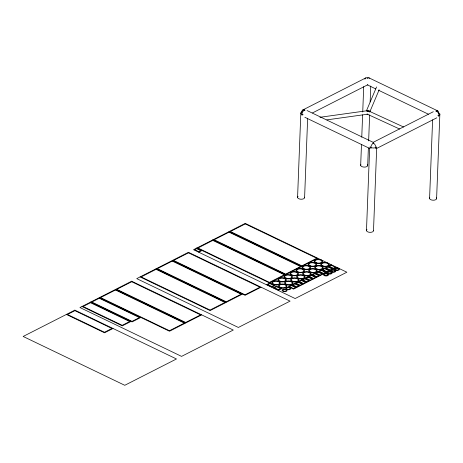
<?xml version="1.0" encoding="UTF-8"?>
<svg xmlns="http://www.w3.org/2000/svg" width="463" height="463" viewBox="0 0 463 463"><rect width="100%" height="100%" fill="white"/><g stroke="black" fill="none" stroke-linecap="round" stroke-linejoin="round"><path stroke-width="0.69" d="M297.576 197.475L300.817 113.111M304.602 197.527L307.652 118.21M360.677 165.343L361.481 144.433M361.759 137.222L362.616 114.87M362.732 111.982L363.698 86.749M367.703 165.395L368.369 148.091M368.646 140.879L369.642 114.922M369.758 112.034L369.81 110.593M370.145 101.941L370.753 86.077M366.482 230.591L369.665 147.668M373.508 230.643L376.691 147.72M429.583 198.459L432.604 119.859M436.609 198.511L439.85 114.141M366.372 110.981L376.575 86.922M369.787 111.919L379.156 89.81M302.582 110.09L365.683 77.958M312.519 112.903L367.894 84.706M373.415 142.222L433.299 111.728M376.274 148.64L436.8 117.816M198.731 252.19L201.787 250.633L196.601 248.145M113.018 328.475L104.54 332.793L66.377 314.452M201.66 314.863L185.721 322.977L115.709 289.334M261.045 287.193L245.106 295.307L172.502 260.414M317.838 258.273L301.899 266.387L229.295 231.494M331.323 264.749L328.273 266.306L333.458 268.8L336.508 267.244M319.956 117.284L367.396 110.686M326.861 119.871L367.935 114.158A1.759 0.521 82.1 0 1 367.83 114.158M368.357 110.807L403.597 126.995M366.974 114.037L399.604 129.027M368.849 77.79L437.755 110.9M367.315 84.845L375.765 88.908M378.369 90.158L428.42 114.211M307.05 110.547L373.352 142.407M304.862 117.289L369.868 148.53M229.023 231.633L301.627 266.526L285.688 274.64L213.084 239.747M212.812 239.886L285.416 274.779L269.478 282.899L196.873 248.006M172.23 260.553L242.242 294.196L226.303 302.316L156.291 268.667M156.019 268.806L226.031 302.455L210.092 310.569L140.081 276.92M115.437 289.473L185.449 323.116L169.51 331.236L99.499 297.587M99.227 297.726L140.555 317.589L132.077 321.907L90.748 302.044M90.476 302.183L130.757 321.542L122.278 325.859L81.997 306.5M367.5 110.692A1.759 0.521 82.1 0 1 368.027 111.618M367.061 110.923A1.759 1.505 23 0 1 368.67 111.276M367.072 111.496A1.759 0.984 -65.3 0 1 368.16 110.773M435.99 111.352A3.519 2.026 -64.3 0 1 438.71 112.908M438.16 112.688A3.519 1.73 2.2 0 1 439.85 114.315A3.519 1.73 2.2 0 1 437.824 115.733M435.949 110.871A3.519 2.298 63 0 1 438.415 113.14A3.519 2.298 63 0 1 438.687 116.439M367.084 78.241A3.519 2.026 -64.3 0 1 369.474 78.299M364.913 79.185A3.519 2.298 63 0 1 368.056 78.247M372.842 143.003A3.519 2.298 63 0 1 375.314 145.272A3.519 2.298 63 0 1 375.586 148.571M376.541 146.939A3.519 1.73 2.2 0 1 373.386 147.986A3.519 1.73 2.2 0 1 370.047 146.893M370.996 148.536A3.519 2.026 -64.3 0 1 371.471 145.243A3.519 2.026 -64.3 0 1 373.815 143.015M302.09 115.426A3.519 2.026 -64.3 0 1 302.57 112.133A3.519 2.026 -64.3 0 1 304.909 109.899M303.126 114.731A3.519 1.73 2.2 0 1 300.852 113.279A3.519 1.73 2.2 0 1 302.252 111.681M301.766 112.509A3.519 2.298 63 0 1 304.949 110.379M436.285 197.84A3.519 1.73 2.2 0 1 433.252 200.219A3.519 1.73 2.2 0 1 429.791 197.794M373.41 230.302A3.519 1.73 2.2 0 1 369.457 232.31A3.519 1.73 2.2 0 1 366.985 229.631M304.504 197.192A3.519 1.73 2.2 0 1 300.556 199.2A3.519 1.73 2.2 0 1 298.085 196.515M367.379 164.73A3.519 1.73 2.2 0 1 364.346 167.108A3.519 1.73 2.2 0 1 360.885 164.683M74.856 310.135L23.15 336.462L124.773 385.297L176.478 358.97L74.856 310.135M131.648 281.215L79.943 307.542L181.565 356.383L233.271 330.05L131.648 281.215M188.441 252.3L136.735 278.628L238.358 327.463L290.064 301.135L188.441 252.3M245.234 223.38L193.528 249.707L295.151 298.542L346.856 272.215L245.234 223.38M74.902 310.661L67.442 314.458L104.493 332.266L111.953 328.47L74.902 310.661M90.522 302.709L83.062 306.506L122.232 325.333L129.692 321.53L90.522 302.709M99.273 298.253L91.813 302.05L132.03 321.38L139.49 317.577L99.273 298.253M115.484 290L100.564 297.593L169.464 330.709L184.384 323.11L115.484 290M131.695 281.741L116.774 289.34L185.675 322.451L200.595 314.857L131.695 281.741M156.066 269.333L141.146 276.932L210.046 310.042L224.966 302.443L156.066 269.333M172.277 261.08L157.351 268.679L226.257 301.789L241.177 294.19L172.277 261.08M188.487 252.821L173.561 260.42L245.06 294.781L259.98 287.182L188.487 252.821M196.648 248.666L194.61 249.707L198.685 251.664L200.722 250.628L196.648 248.666M212.858 240.413L197.933 248.012L269.431 282.372L284.351 274.773L212.858 240.413M229.069 232.16L214.143 239.759L285.642 274.113L300.562 266.52L229.069 232.16M245.28 223.907L230.354 231.506L301.853 265.86L316.773 258.261L245.28 223.907M269.825 283.015L266.775 284.571L271.96 287.06L275.01 285.509L269.825 283.015M269.871 283.541L267.834 284.577L271.914 286.533L273.946 285.497L269.871 283.541M276.417 286.18L273.367 287.737L278.552 290.232L281.608 288.675L276.417 286.18M276.469 286.707L274.432 287.743L278.506 289.705L280.543 288.669L276.469 286.707M291.43 285.069L288.374 286.62L293.559 289.115L296.615 287.558L291.43 285.069M294.752 283.373L291.702 284.93L296.887 287.419L299.937 285.868L294.752 283.373M298.079 281.683L295.024 283.234L300.209 285.729L303.265 284.172L298.079 281.683M301.401 279.988L298.346 281.545L303.537 284.033L306.587 282.482L301.401 279.988M304.729 278.298L301.673 279.849L306.859 282.343L309.915 280.786L304.729 278.298M308.051 276.602L304.995 278.159L310.187 280.647L313.237 279.096L308.051 276.602M311.373 274.912L308.323 276.463L313.509 278.957L316.565 277.401L311.373 274.912M314.701 273.216L311.645 274.773L316.831 277.262L319.887 275.711L314.701 273.216M318.023 271.526L314.973 273.077L320.159 275.572L323.215 274.015L318.023 271.526M321.351 269.831L318.295 271.387L323.481 273.876L326.537 272.325L321.351 269.831M324.673 268.135L321.623 269.692L326.809 272.186L329.859 270.629L324.673 268.135M328.001 266.445L324.945 268.002L330.131 270.49L333.186 268.939L328.001 266.445M291.476 285.596L289.439 286.632L293.513 288.588L295.55 287.552L291.476 285.596M294.798 283.9L292.761 284.936L296.841 286.898L298.872 285.856L294.798 283.9M298.126 282.21L296.089 283.246L300.163 285.202L302.2 284.166L298.126 282.21M301.448 280.514L299.411 281.55L303.485 283.512L305.522 282.471L301.448 280.514M304.776 278.824L302.738 279.86L306.813 281.817L308.85 280.781L304.776 278.824M308.098 277.129L306.06 278.165L310.135 280.121L312.172 279.085L308.098 277.129M311.425 275.433L309.388 276.475L313.463 278.431L315.5 277.395L311.425 275.433M314.747 273.743L312.71 274.779L316.785 276.735L318.822 275.699L314.747 273.743M318.069 272.047L316.038 273.089L320.112 275.045L322.15 274.009L318.069 272.047M321.397 270.357L319.36 271.393L323.434 273.349L325.472 272.313L321.397 270.357M324.719 268.662L322.688 269.697L326.762 271.659L328.799 270.623L324.719 268.662M328.047 266.972L326.01 268.008L330.084 269.964L332.121 268.928L328.047 266.972M331.369 265.276L329.338 266.312L333.412 268.274L335.449 267.238L331.369 265.276M325.009 275.433A1.759 0.868 2.2 0 0 327.729 274.837A1.759 0.868 2.2 0 0 325.176 273.94A1.759 0.868 2.2 0 0 325.009 275.433M328.672 273.569A1.759 0.868 2.2 0 0 331.392 272.967A1.759 0.868 2.2 0 0 328.84 272.076A1.759 0.868 2.2 0 0 328.672 273.569M332.341 271.706A1.759 0.868 2.2 0 0 335.056 271.104A1.759 0.868 2.2 0 0 332.503 270.213A1.759 0.868 2.2 0 0 332.341 271.706M336.005 269.836A1.759 0.868 2.2 0 0 338.719 269.24A1.759 0.868 2.2 0 0 336.167 268.343A1.759 0.868 2.2 0 0 336.005 269.836M283.634 291.077A1.759 0.868 2.2 0 0 286.348 290.48A1.759 0.868 2.2 0 0 283.802 289.583A1.759 0.868 2.2 0 0 283.634 291.077M287.297 289.213A1.759 0.868 2.2 0 0 290.012 288.611A1.759 0.868 2.2 0 0 287.465 287.72A1.759 0.868 2.2 0 0 287.297 289.213M280.804 287.488A3.519 1.73 2.2 0 0 286.232 286.284A3.519 1.73 2.2 0 0 281.134 284.496A3.519 1.73 2.2 0 0 280.804 287.488M286.84 284.409A3.519 1.73 2.2 0 0 292.275 283.211A3.519 1.73 2.2 0 0 287.17 281.423A3.519 1.73 2.2 0 0 286.84 284.409M292.882 281.336A3.519 1.73 2.2 0 0 298.311 280.138A3.519 1.73 2.2 0 0 293.212 278.35A3.519 1.73 2.2 0 0 292.882 281.336M298.919 278.263A3.519 1.73 2.2 0 0 304.353 277.059A3.519 1.73 2.2 0 0 299.248 275.271A3.519 1.73 2.2 0 0 298.919 278.263M304.961 275.184A3.519 1.73 2.2 0 0 310.389 273.986A3.519 1.73 2.2 0 0 305.291 272.198A3.519 1.73 2.2 0 0 304.961 275.184M310.997 272.111A3.519 1.73 2.2 0 0 316.432 270.913A3.519 1.73 2.2 0 0 311.327 269.125A3.519 1.73 2.2 0 0 310.997 272.111M317.033 269.038A3.519 1.73 2.2 0 0 322.468 267.834A3.519 1.73 2.2 0 0 317.369 266.046A3.519 1.73 2.2 0 0 317.033 269.038M323.076 265.959A3.519 1.73 2.2 0 0 328.504 264.761A3.519 1.73 2.2 0 0 323.405 262.972A3.519 1.73 2.2 0 0 323.076 265.959M274.206 284.317A3.519 1.73 2.2 0 0 279.64 283.119A3.519 1.73 2.2 0 0 274.542 281.33A3.519 1.73 2.2 0 0 274.206 284.317M280.248 281.244A3.519 1.73 2.2 0 0 285.677 280.04A3.519 1.73 2.2 0 0 280.578 278.251A3.519 1.73 2.2 0 0 280.248 281.244M286.284 278.165A3.519 1.73 2.2 0 0 291.719 276.967A3.519 1.73 2.2 0 0 286.614 275.178A3.519 1.73 2.2 0 0 286.284 278.165M292.327 275.091A3.519 1.73 2.2 0 0 297.755 273.893A3.519 1.73 2.2 0 0 292.657 272.105A3.519 1.73 2.2 0 0 292.327 275.091M298.363 272.018A3.519 1.73 2.2 0 0 303.797 270.814A3.519 1.73 2.2 0 0 298.693 269.026A3.519 1.73 2.2 0 0 298.363 272.018M304.405 268.939A3.519 1.73 2.2 0 0 309.834 267.741A3.519 1.73 2.2 0 0 304.735 265.953A3.519 1.73 2.2 0 0 304.405 268.939M310.441 265.866A3.519 1.73 2.2 0 0 315.876 264.668A3.519 1.73 2.2 0 0 310.771 262.88A3.519 1.73 2.2 0 0 310.441 265.866M316.484 262.793A3.519 1.73 2.2 0 0 321.912 261.589A3.519 1.73 2.2 0 0 316.814 259.801A3.519 1.73 2.2 0 0 316.484 262.793M324.598 275.734A2.512 1.239 2.2 0 0 328.481 274.877A2.512 1.239 2.2 0 0 324.835 273.598A2.512 1.239 2.2 0 0 324.598 275.734M328.261 273.87A2.512 1.239 2.2 0 0 332.145 273.014A2.512 1.239 2.2 0 0 328.498 271.735A2.512 1.239 2.2 0 0 328.261 273.87M331.925 272.001A2.512 1.239 2.2 0 0 335.808 271.144A2.512 1.239 2.2 0 0 332.162 269.871A2.512 1.239 2.2 0 0 331.925 272.001M335.594 270.137A2.512 1.239 2.2 0 0 339.472 269.281A2.512 1.239 2.2 0 0 335.825 268.002A2.512 1.239 2.2 0 0 335.594 270.137M283.223 291.377A2.512 1.239 2.2 0 0 287.101 290.521A2.512 1.239 2.2 0 0 283.46 289.242A2.512 1.239 2.2 0 0 283.223 291.377M286.886 289.514A2.512 1.239 2.2 0 0 290.764 288.652A2.512 1.239 2.2 0 0 287.124 287.378A2.512 1.239 2.2 0 0 286.886 289.514M280.393 287.783A4.271 2.101 2.2 0 0 286.985 286.325A4.271 2.101 2.2 0 0 280.792 284.155A4.271 2.101 2.2 0 0 280.393 287.783M286.429 284.71A4.271 2.101 2.2 0 0 293.027 283.252A4.271 2.101 2.2 0 0 286.829 281.082A4.271 2.101 2.2 0 0 286.429 284.71M292.471 281.637A4.271 2.101 2.2 0 0 299.063 280.179A4.271 2.101 2.2 0 0 292.871 278.008A4.271 2.101 2.2 0 0 292.471 281.637M298.508 278.558A4.271 2.101 2.2 0 0 305.105 277.1A4.271 2.101 2.2 0 0 298.907 274.929A4.271 2.101 2.2 0 0 298.508 278.558M304.544 275.485A4.271 2.101 2.2 0 0 311.142 274.027A4.271 2.101 2.2 0 0 304.949 271.856A4.271 2.101 2.2 0 0 304.544 275.485M310.586 272.412A4.271 2.101 2.2 0 0 317.184 270.953A4.271 2.101 2.2 0 0 310.986 268.783A4.271 2.101 2.2 0 0 310.586 272.412M316.623 269.333A4.271 2.101 2.2 0 0 323.22 267.88A4.271 2.101 2.2 0 0 317.028 265.704A4.271 2.101 2.2 0 0 316.623 269.333M322.665 266.26A4.271 2.101 2.2 0 0 329.257 264.801A4.271 2.101 2.2 0 0 323.064 262.631A4.271 2.101 2.2 0 0 322.665 266.26M273.795 284.618A4.271 2.101 2.2 0 0 280.393 283.159A4.271 2.101 2.2 0 0 274.2 280.989A4.271 2.101 2.2 0 0 273.795 284.618M279.837 281.539A4.271 2.101 2.2 0 0 286.429 280.086A4.271 2.101 2.2 0 0 280.237 277.91A4.271 2.101 2.2 0 0 279.837 281.539M285.874 278.466A4.271 2.101 2.2 0 0 292.471 277.007A4.271 2.101 2.2 0 0 286.279 274.837A4.271 2.101 2.2 0 0 285.874 278.466M291.916 275.392A4.271 2.101 2.2 0 0 298.508 273.934A4.271 2.101 2.2 0 0 292.315 271.764A4.271 2.101 2.2 0 0 291.916 275.392M297.952 272.313A4.271 2.101 2.2 0 0 304.55 270.861A4.271 2.101 2.2 0 0 298.351 268.685A4.271 2.101 2.2 0 0 297.952 272.313M303.994 269.24A4.271 2.101 2.2 0 0 310.586 267.782A4.271 2.101 2.2 0 0 304.394 265.612A4.271 2.101 2.2 0 0 303.994 269.24M310.031 266.167A4.271 2.101 2.2 0 0 316.628 264.709A4.271 2.101 2.2 0 0 310.43 262.538A4.271 2.101 2.2 0 0 310.031 266.167M316.067 263.088A4.271 2.101 2.2 0 0 322.665 261.636A4.271 2.101 2.2 0 0 316.472 259.459A4.271 2.101 2.2 0 0 316.067 263.088"/></g></svg>
